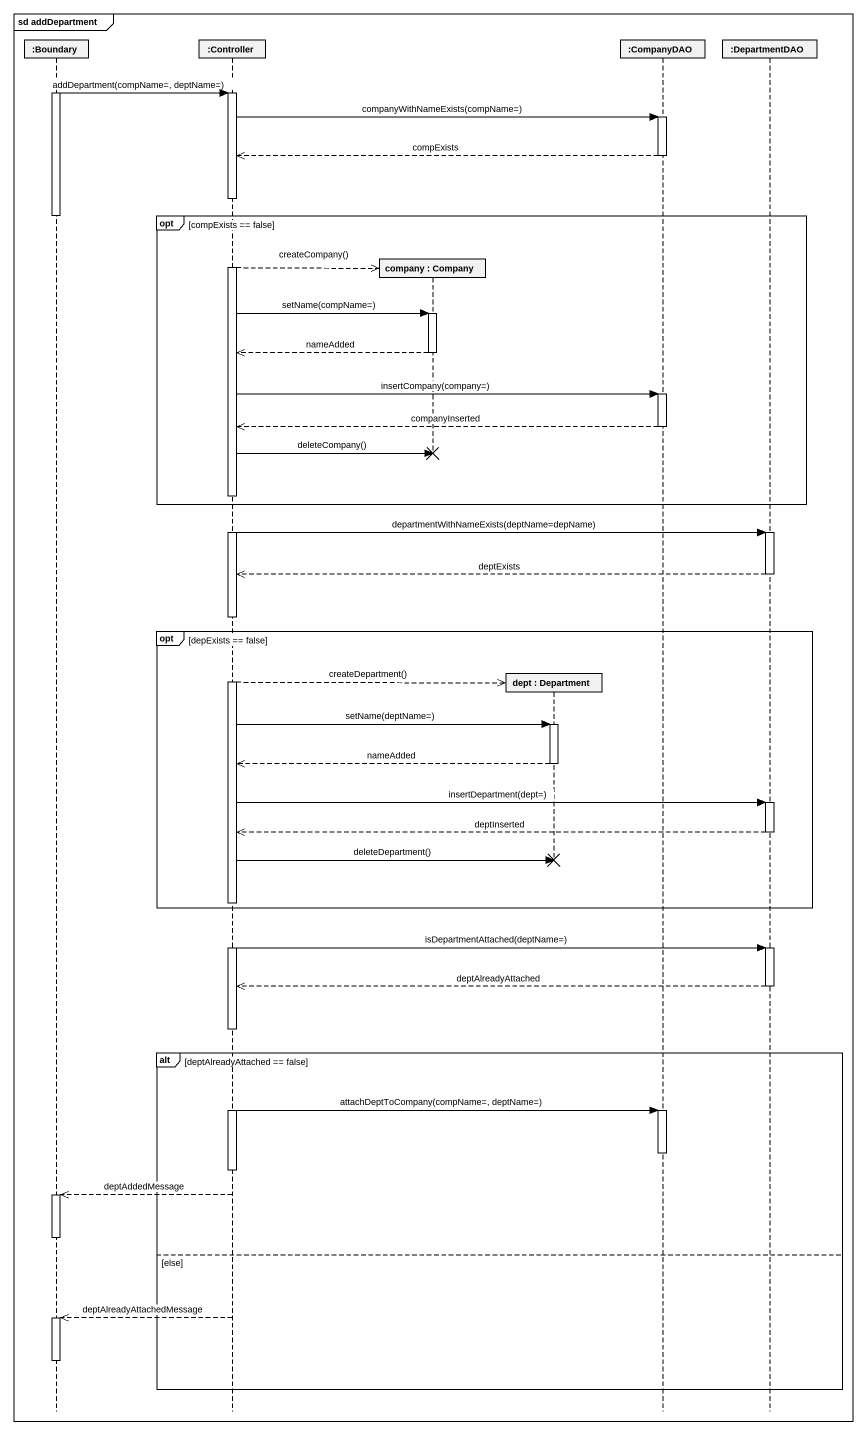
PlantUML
@startuml
mainframe sd addDepartment
hide footbox
participant ":Boundary" as Boundary_
participant ":Controller" as Controller
participant "company : Company" as company
participant "dept : Department" as dept
participant ":CompanyDAO" as CompanyDAO
participant ":DepartmentDAO" as DepartmentDAO

activate Boundary_
Boundary_ -> Controller : addDepartment(compName=, deptName=)
activate Controller
Controller -> CompanyDAO : companyWithNameExists(compName=)
activate CompanyDAO
CompanyDAO -->> Controller : compExists
deactivate CompanyDAO
opt compExists == false
  deactivate Boundary_
  Controller -->> company ** : createCompany()
  Controller -> company : setName(compName=)
  activate company
  company -->> Controller : nameAdded
  deactivate company
  Controller -> CompanyDAO : insertCompany(company=)
  activate CompanyDAO
  CompanyDAO -->> Controller : companyInserted
  deactivate CompanyDAO
  Controller -> company !! : deleteCompany()
end
Controller -> DepartmentDAO : departmentWithNameExists(deptName=depName)
activate DepartmentDAO
DepartmentDAO -->> Controller : deptExists
deactivate DepartmentDAO
opt depExists == false
  Controller -->> dept ** : createDepartment()
  Controller -> dept : setName(deptName=)
  activate dept
  dept -->> Controller : nameAdded
  deactivate dept
  Controller -> DepartmentDAO : insertDepartment(dept=)
  activate DepartmentDAO
  DepartmentDAO -->> Controller : deptInserted
  deactivate DepartmentDAO
  Controller -> dept !! : deleteDepartment()
end
Controller -> DepartmentDAO : isDepartmentAttached(deptName=)
activate DepartmentDAO
DepartmentDAO -->> Controller : deptAlreadyAttached
deactivate DepartmentDAO
alt deptAlreadyAttached == false
  Controller -> CompanyDAO : attachDeptToCompany(compName=, deptName=)
  activate CompanyDAO
  deactivate CompanyDAO
  deactivate Controller
  Controller -->> Boundary_ : deptAddedMessage
  activate Boundary_
  deactivate Boundary_
else else
  Controller -->> Boundary_ : deptAlreadyAttachedMessage
  activate Boundary_
  deactivate Boundary_
end
@enduml
